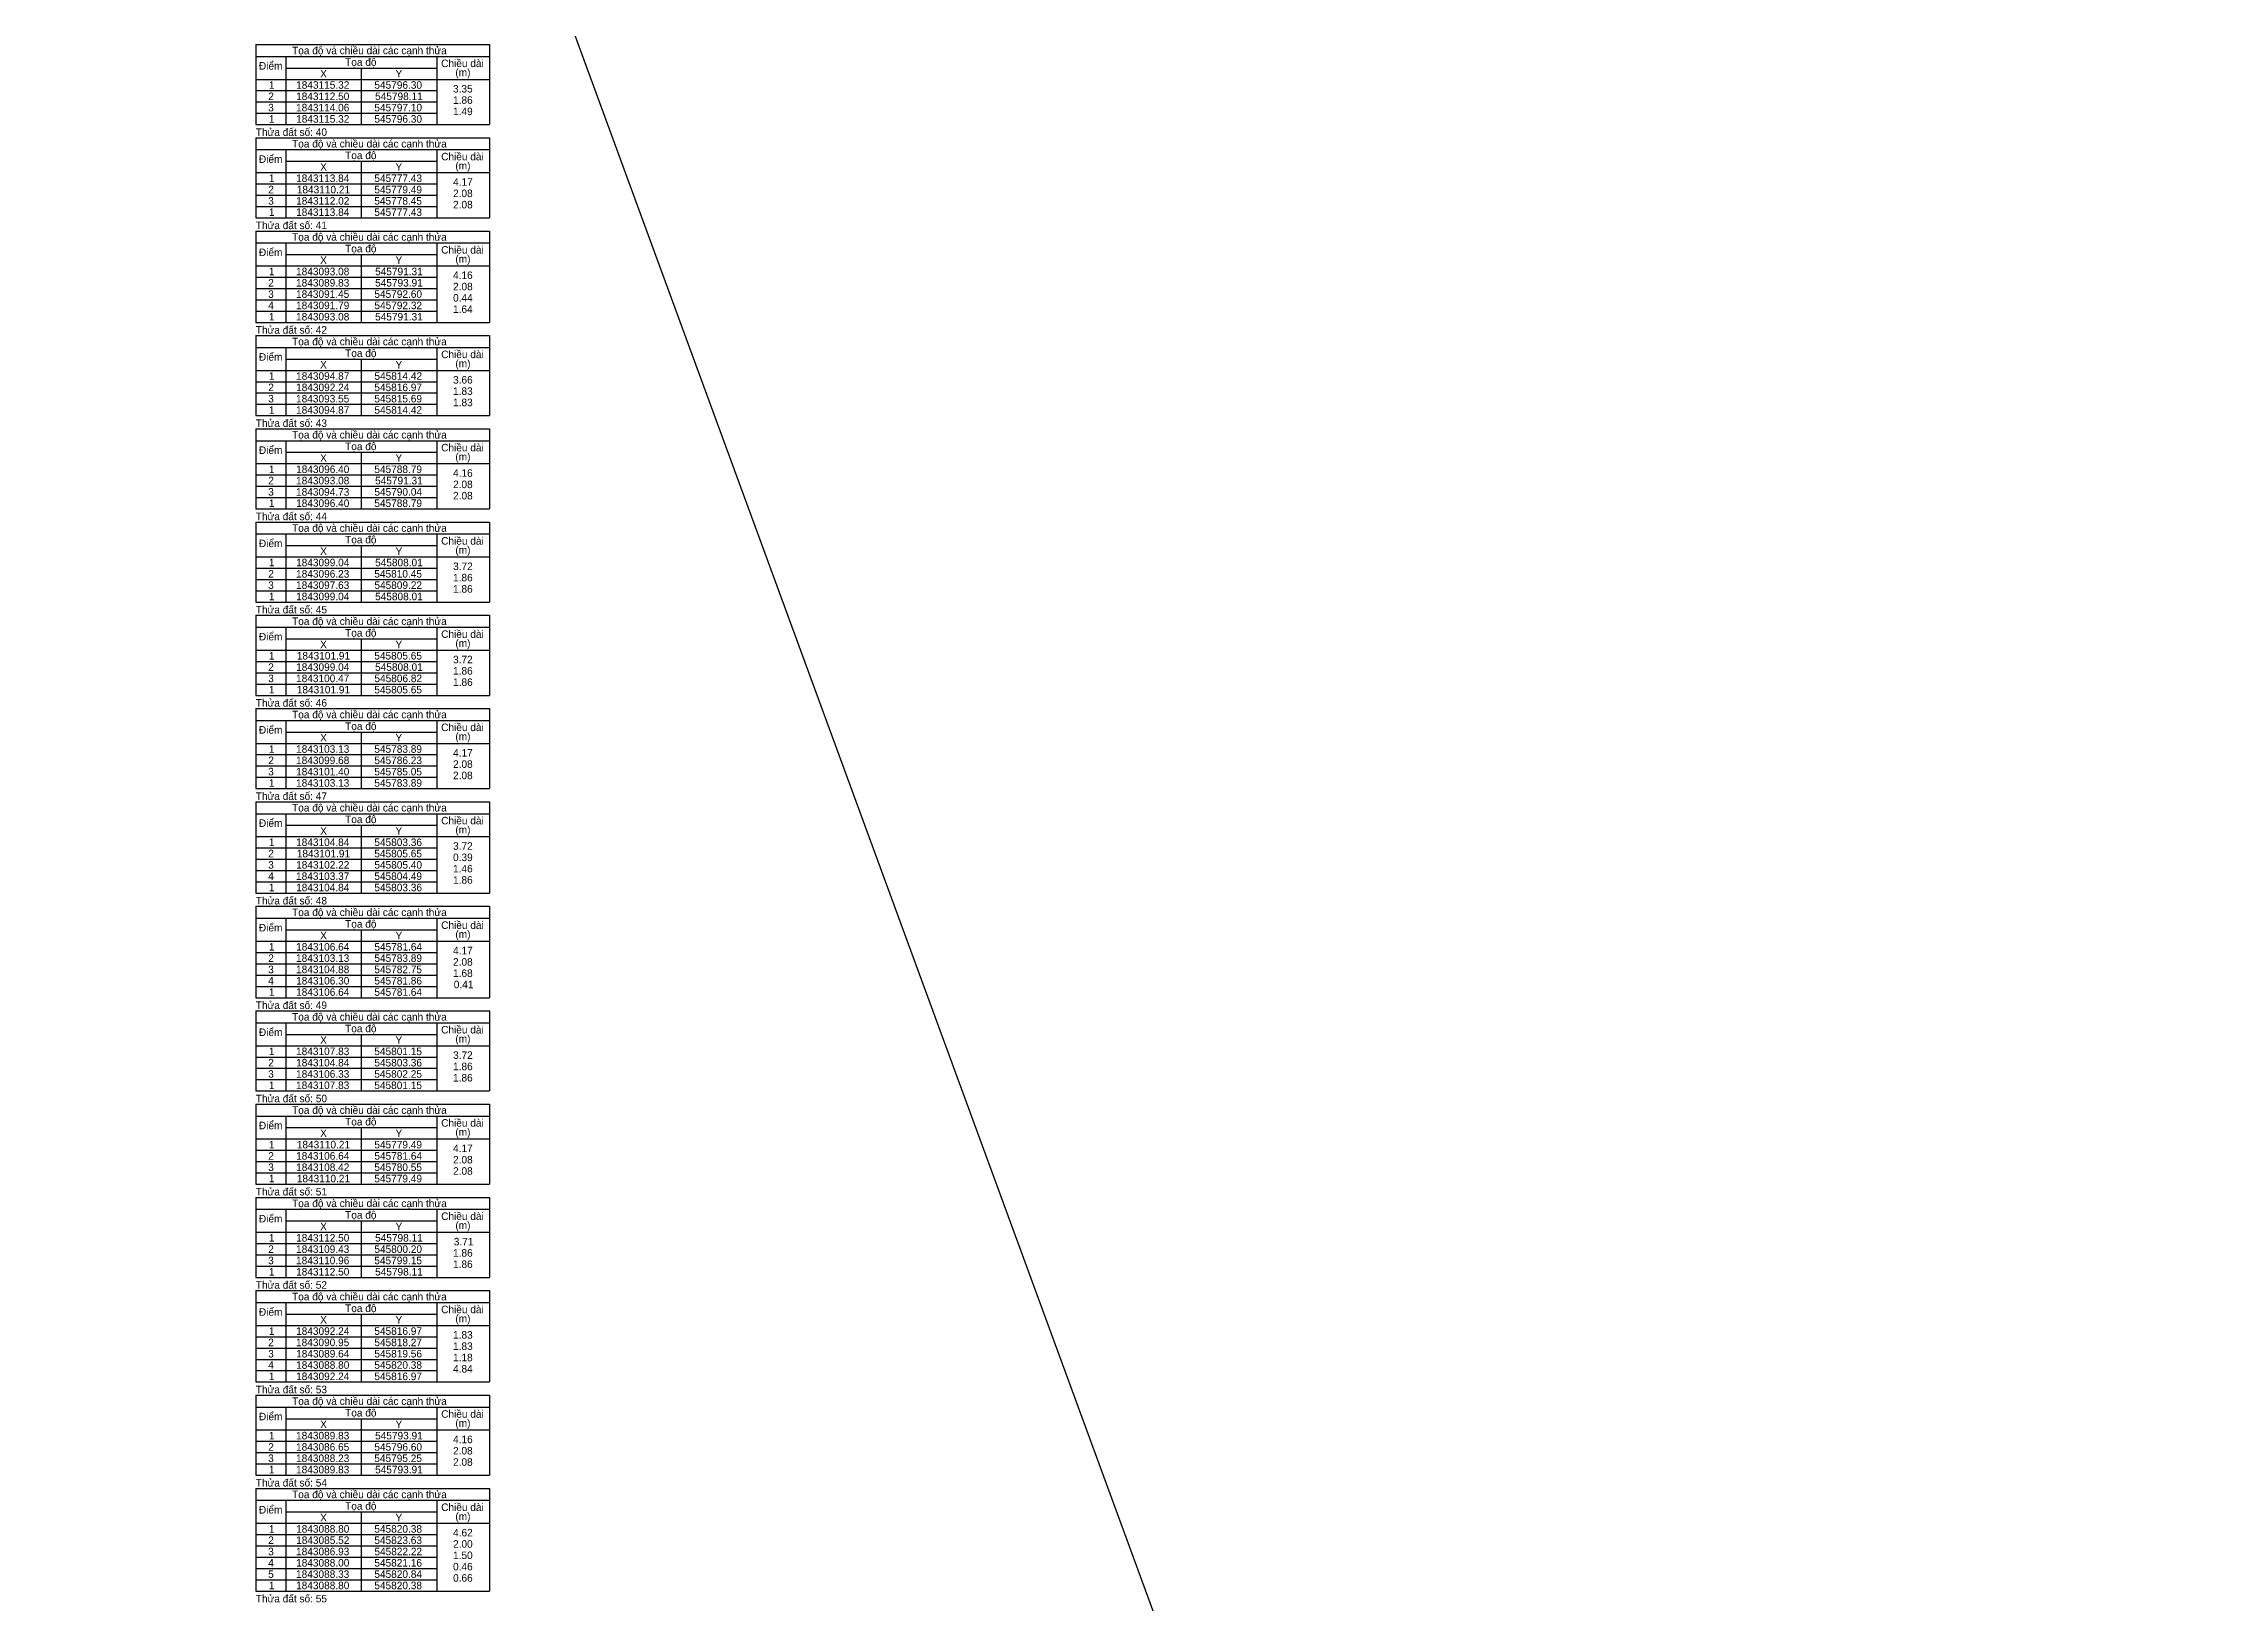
# Model space of a CAD drawing. Extents: x 542592 to 548585, y 1840713 to 1846308.
# Drawn here: x 547138 to 547862, y 1841241 to 1841758 of the extents above; entities that cross this region are included whole.
import ezdxf

# ---------------------------------------------------------------- set-up
doc = ezdxf.new("R2010")
doc.units = 0
doc.layers.add('CONGTRINH', color=7, linetype='Continuous')
doc.layers.add('giai đoạn này', color=7, linetype='Continuous')

msp = doc.modelspace()

# ---------------------------------------------------------------- linework, layer by layer
at = {"layer": 'CONGTRINH'}
msp.add_lwpolyline([(544568.33, 1844020.54), (544710.14, 1843401.59), (545260.59, 1843158.05), (545600.79, 1843192.75), (546890.09, 1842359.15), (547251.35, 1841933.19), (547608.78, 1840958.87), (548101.41, 1840712.9), (548541.09, 1841050.35), (548381.71, 1841468.52), (548585.08, 1841934.37), (548193.08, 1842207.31), (547778.81, 1842689.01), (546108.29, 1843335.55), (545656.49, 1843320.55), (545709.49, 1843646.55), (545306.49, 1843960.65), (545296.09, 1843665.35), (545124.09, 1843654.25), (545039.79, 1844094.35)], close=True, dxfattribs=at)
msp.add_lwpolyline([(544568.33, 1844020.54), (544710.14, 1843401.59), (545260.59, 1843158.05), (545600.79, 1843192.75), (546890.09, 1842359.15), (547251.35, 1841933.19), (547608.78, 1840958.87), (548101.41, 1840712.9), (548541.09, 1841050.35), (548381.71, 1841468.52), (548585.08, 1841934.37), (548193.08, 1842207.31), (547778.81, 1842689.01), (546108.29, 1843335.55), (545656.49, 1843320.55), (545709.49, 1843646.55), (545306.49, 1843960.65), (545296.09, 1843665.35), (545124.09, 1843654.25), (545039.79, 1844094.35)], close=True, dxfattribs=at)
at = {"layer": 'giai đoạn này'}
for p, q in [((547208.65, 1841757.91), (547286.15, 1841757.91)), ((547208.65, 1841757.91), (547208.65, 1841731.36)), ((547208.65, 1841753.96), (547286.15, 1841753.96)), ((547218.65, 1841753.96), (547218.65, 1841731.36)), ((547268.65, 1841753.96), (547268.65, 1841731.36)), ((547286.15, 1841757.91), (547286.15, 1841731.36)), ((547208.65, 1841746.36), (547286.15, 1841746.36)), ((547218.65, 1841750.11), (547268.65, 1841750.11)), ((547243.65, 1841750.11), (547243.65, 1841731.36)), ((547208.65, 1841742.61), (547268.65, 1841742.61)), ((547208.65, 1841738.86), (547268.65, 1841738.86)), ((547208.65, 1841735.11), (547268.65, 1841735.11)), ((547208.65, 1841731.36), (547286.15, 1841731.36)), ((547208.65, 1841726.99), (547286.15, 1841726.99)), ((547208.65, 1841726.99), (547208.65, 1841700.44)), ((547286.15, 1841726.99), (547286.15, 1841700.44)), ((547208.65, 1841723.04), (547286.15, 1841723.04)), ((547218.65, 1841723.04), (547218.65, 1841700.44)), ((547218.65, 1841719.19), (547268.65, 1841719.19)), ((547243.65, 1841719.19), (547243.65, 1841700.44)), ((547268.65, 1841723.04), (547268.65, 1841700.44)), ((547208.65, 1841715.44), (547286.15, 1841715.44)), ((547208.65, 1841711.69), (547268.65, 1841711.69)), ((547208.65, 1841707.94), (547268.65, 1841707.94)), ((547208.65, 1841704.19), (547268.65, 1841704.19)), ((547208.65, 1841700.44), (547286.15, 1841700.44)), ((547208.65, 1841696.06), (547286.15, 1841696.06)), ((547208.65, 1841696.06), (547208.65, 1841665.76)), ((547286.15, 1841696.06), (547286.15, 1841665.76)), ((547208.65, 1841692.11), (547286.15, 1841692.11)), ((547218.65, 1841692.11), (547218.65, 1841665.76)), ((547218.65, 1841688.26), (547268.65, 1841688.26)), ((547243.65, 1841688.26), (547243.65, 1841665.76)), ((547268.65, 1841692.11), (547268.65, 1841665.76)), ((547208.65, 1841684.51), (547286.15, 1841684.51)), ((547208.65, 1841680.76), (547268.65, 1841680.76)), ((547208.65, 1841677.01), (547268.65, 1841677.01)), ((547208.65, 1841673.26), (547268.65, 1841673.26)), ((547208.65, 1841669.51), (547268.65, 1841669.51)), ((547208.65, 1841665.76), (547286.15, 1841665.76)), ((547208.65, 1841661.39), (547286.15, 1841661.39)), ((547208.65, 1841661.39), (547208.65, 1841634.84)), ((547286.15, 1841661.39), (547286.15, 1841634.84)), ((547208.65, 1841657.44), (547286.15, 1841657.44)), ((547218.65, 1841657.44), (547218.65, 1841634.84)), ((547218.65, 1841653.59), (547268.65, 1841653.59)), ((547243.65, 1841653.59), (547243.65, 1841634.84)), ((547268.65, 1841657.44), (547268.65, 1841634.84)), ((547208.65, 1841649.84), (547286.15, 1841649.84)), ((547208.65, 1841646.09), (547268.65, 1841646.09)), ((547208.65, 1841642.34), (547268.65, 1841642.34)), ((547208.65, 1841638.59), (547268.65, 1841638.59)), ((547208.65, 1841634.84), (547286.15, 1841634.84)), ((547208.65, 1841630.46), (547286.15, 1841630.46)), ((547208.65, 1841630.46), (547208.65, 1841603.91)), ((547286.15, 1841630.46), (547286.15, 1841603.91)), ((547208.65, 1841626.51), (547286.15, 1841626.51)), ((547218.65, 1841626.51), (547218.65, 1841603.91)), ((547218.65, 1841622.66), (547268.65, 1841622.66)), ((547243.65, 1841622.66), (547243.65, 1841603.91)), ((547268.65, 1841626.51), (547268.65, 1841603.91)), ((547208.65, 1841618.91), (547286.15, 1841618.91)), ((547208.65, 1841615.16), (547268.65, 1841615.16)), ((547208.65, 1841611.41), (547268.65, 1841611.41)), ((547208.65, 1841607.66), (547268.65, 1841607.66)), ((547208.65, 1841603.91), (547286.15, 1841603.91)), ((547208.65, 1841599.54), (547286.15, 1841599.54)), ((547208.65, 1841599.54), (547208.65, 1841572.99)), ((547208.65, 1841595.59), (547286.15, 1841595.59)), ((547218.65, 1841595.59), (547218.65, 1841572.99)), ((547268.65, 1841595.59), (547268.65, 1841572.99)), ((547286.15, 1841599.54), (547286.15, 1841572.99)), ((547208.65, 1841587.99), (547286.15, 1841587.99)), ((547218.65, 1841591.74), (547268.65, 1841591.74)), ((547243.65, 1841591.74), (547243.65, 1841572.99)), ((547208.65, 1841584.24), (547268.65, 1841584.24)), ((547208.65, 1841580.49), (547268.65, 1841580.49)), ((547208.65, 1841576.74), (547268.65, 1841576.74)), ((547208.65, 1841572.99), (547286.15, 1841572.99)), ((547208.65, 1841568.61), (547286.15, 1841568.61)), ((547208.65, 1841568.61), (547208.65, 1841542.06)), ((547208.65, 1841564.66), (547286.15, 1841564.66)), ((547218.65, 1841564.66), (547218.65, 1841542.06)), ((547268.65, 1841564.66), (547268.65, 1841542.06)), ((547286.15, 1841568.61), (547286.15, 1841542.06)), ((547218.65, 1841560.81), (547268.65, 1841560.81)), ((547243.65, 1841560.81), (547243.65, 1841542.06)), ((547208.65, 1841557.06), (547286.15, 1841557.06)), ((547208.65, 1841553.31), (547268.65, 1841553.31)), ((547208.65, 1841549.56), (547268.65, 1841549.56)), ((547208.65, 1841545.81), (547268.65, 1841545.81)), ((547208.65, 1841542.06), (547286.15, 1841542.06)), ((547208.65, 1841537.69), (547286.15, 1841537.69)), ((547208.65, 1841537.69), (547208.65, 1841511.14)), ((547286.15, 1841537.69), (547286.15, 1841511.14)), ((547208.65, 1841533.74), (547286.15, 1841533.74)), ((547218.65, 1841533.74), (547218.65, 1841511.14)), ((547218.65, 1841529.89), (547268.65, 1841529.89)), ((547243.65, 1841529.89), (547243.65, 1841511.14)), ((547268.65, 1841533.74), (547268.65, 1841511.14)), ((547208.65, 1841526.14), (547286.15, 1841526.14)), ((547208.65, 1841522.39), (547268.65, 1841522.39)), ((547208.65, 1841518.64), (547268.65, 1841518.64)), ((547208.65, 1841514.89), (547268.65, 1841514.89)), ((547208.65, 1841511.14), (547286.15, 1841511.14)), ((547208.65, 1841506.76), (547286.15, 1841506.76)), ((547208.65, 1841506.76), (547208.65, 1841476.46)), ((547286.15, 1841506.76), (547286.15, 1841476.46)), ((547208.65, 1841502.81), (547286.15, 1841502.81)), ((547218.65, 1841502.81), (547218.65, 1841476.46)), ((547268.65, 1841502.81), (547268.65, 1841476.46)), ((547208.65, 1841495.21), (547286.15, 1841495.21)), ((547218.65, 1841498.96), (547268.65, 1841498.96)), ((547243.65, 1841498.96), (547243.65, 1841476.46)), ((547208.65, 1841491.46), (547268.65, 1841491.46)), ((547208.65, 1841487.71), (547268.65, 1841487.71)), ((547208.65, 1841483.96), (547268.65, 1841483.96)), ((547208.65, 1841480.21), (547268.65, 1841480.21)), ((547208.65, 1841476.46), (547286.15, 1841476.46)), ((547208.65, 1841472.09), (547286.15, 1841472.09)), ((547208.65, 1841472.09), (547208.65, 1841441.79)), ((547286.15, 1841472.09), (547286.15, 1841441.79)), ((547208.65, 1841468.14), (547286.15, 1841468.14)), ((547218.65, 1841468.14), (547218.65, 1841441.79)), ((547218.65, 1841464.29), (547268.65, 1841464.29)), ((547243.65, 1841464.29), (547243.65, 1841441.79)), ((547268.65, 1841468.14), (547268.65, 1841441.79)), ((547208.65, 1841460.54), (547286.15, 1841460.54)), ((547208.65, 1841456.79), (547268.65, 1841456.79)), ((547208.65, 1841453.04), (547268.65, 1841453.04)), ((547208.65, 1841449.29), (547268.65, 1841449.29)), ((547208.65, 1841445.54), (547268.65, 1841445.54)), ((547208.65, 1841441.79), (547286.15, 1841441.79)), ((547208.65, 1841437.41), (547286.15, 1841437.41)), ((547208.65, 1841437.41), (547208.65, 1841410.86)), ((547286.15, 1841437.41), (547286.15, 1841410.86)), ((547208.65, 1841433.46), (547286.15, 1841433.46)), ((547218.65, 1841433.46), (547218.65, 1841410.86)), ((547218.65, 1841429.61), (547268.65, 1841429.61)), ((547243.65, 1841429.61), (547243.65, 1841410.86)), ((547268.65, 1841433.46), (547268.65, 1841410.86)), ((547208.65, 1841425.86), (547286.15, 1841425.86)), ((547208.65, 1841422.11), (547268.65, 1841422.11)), ((547208.65, 1841418.36), (547268.65, 1841418.36)), ((547208.65, 1841414.61), (547268.65, 1841414.61)), ((547208.65, 1841410.86), (547286.15, 1841410.86)), ((547208.65, 1841406.49), (547286.15, 1841406.49)), ((547208.65, 1841406.49), (547208.65, 1841379.94)), ((547286.15, 1841406.49), (547286.15, 1841379.94)), ((547208.65, 1841402.54), (547286.15, 1841402.54)), ((547218.65, 1841402.54), (547218.65, 1841379.94)), ((547218.65, 1841398.69), (547268.65, 1841398.69)), ((547243.65, 1841398.69), (547243.65, 1841379.94)), ((547268.65, 1841402.54), (547268.65, 1841379.94)), ((547208.65, 1841394.94), (547286.15, 1841394.94)), ((547208.65, 1841391.19), (547268.65, 1841391.19)), ((547208.65, 1841387.44), (547268.65, 1841387.44)), ((547208.65, 1841383.69), (547268.65, 1841383.69)), ((547208.65, 1841379.94), (547286.15, 1841379.94)), ((547208.65, 1841375.56), (547286.15, 1841375.56)), ((547208.65, 1841375.56), (547208.65, 1841349.01)), ((547208.65, 1841371.61), (547286.15, 1841371.61)), ((547218.65, 1841371.61), (547218.65, 1841349.01)), ((547268.65, 1841371.61), (547268.65, 1841349.01)), ((547286.15, 1841375.56), (547286.15, 1841349.01)), ((547208.65, 1841364.01), (547286.15, 1841364.01)), ((547218.65, 1841367.76), (547268.65, 1841367.76)), ((547243.65, 1841367.76), (547243.65, 1841349.01)), ((547208.65, 1841360.26), (547268.65, 1841360.26)), ((547208.65, 1841356.51), (547268.65, 1841356.51)), ((547208.65, 1841352.76), (547268.65, 1841352.76)), ((547208.65, 1841349.01), (547286.15, 1841349.01)), ((547208.65, 1841344.64), (547286.15, 1841344.64)), ((547208.65, 1841344.64), (547208.65, 1841314.34)), ((547208.65, 1841340.69), (547286.15, 1841340.69)), ((547218.65, 1841340.69), (547218.65, 1841314.34)), ((547268.65, 1841340.69), (547268.65, 1841314.34)), ((547286.15, 1841344.64), (547286.15, 1841314.34)), ((547208.65, 1841333.09), (547286.15, 1841333.09)), ((547218.65, 1841336.84), (547268.65, 1841336.84)), ((547243.65, 1841336.84), (547243.65, 1841314.34)), ((547208.65, 1841329.34), (547268.65, 1841329.34)), ((547208.65, 1841325.59), (547268.65, 1841325.59)), ((547208.65, 1841321.84), (547268.65, 1841321.84)), ((547208.65, 1841318.09), (547268.65, 1841318.09)), ((547208.65, 1841314.34), (547286.15, 1841314.34)), ((547208.65, 1841309.96), (547286.15, 1841309.96)), ((547208.65, 1841309.96), (547208.65, 1841283.41)), ((547208.65, 1841306.01), (547286.15, 1841306.01)), ((547218.65, 1841306.01), (547218.65, 1841283.41)), ((547268.65, 1841306.01), (547268.65, 1841283.41)), ((547286.15, 1841309.96), (547286.15, 1841283.41)), ((547208.65, 1841298.41), (547286.15, 1841298.41)), ((547218.65, 1841302.16), (547268.65, 1841302.16)), ((547243.65, 1841302.16), (547243.65, 1841283.41)), ((547208.65, 1841294.66), (547268.65, 1841294.66)), ((547208.65, 1841290.91), (547268.65, 1841290.91)), ((547208.65, 1841287.16), (547268.65, 1841287.16)), ((547208.65, 1841283.41), (547286.15, 1841283.41)), ((547208.65, 1841279.04), (547286.15, 1841279.04)), ((547208.65, 1841279.04), (547208.65, 1841244.99)), ((547208.65, 1841275.09), (547286.15, 1841275.09)), ((547218.65, 1841275.09), (547218.65, 1841244.99)), ((547268.65, 1841275.09), (547268.65, 1841244.99)), ((547286.15, 1841279.04), (547286.15, 1841244.99)), ((547218.65, 1841271.24), (547268.65, 1841271.24)), ((547243.65, 1841271.24), (547243.65, 1841244.99)), ((547208.65, 1841267.49), (547286.15, 1841267.49)), ((547208.65, 1841263.74), (547268.65, 1841263.74)), ((547208.65, 1841259.99), (547268.65, 1841259.99)), ((547208.65, 1841256.24), (547268.65, 1841256.24)), ((547208.65, 1841252.49), (547268.65, 1841252.49)), ((547208.65, 1841248.74), (547268.65, 1841248.74)), ((547208.65, 1841244.99), (547286.15, 1841244.99))]:
    msp.add_line(p, q, dxfattribs=at)

# ---------------------------------------------------------------- texts
for s, p in [('Điểm', (547209.68, 1841749.59)), ('Tọa độ và chiều dài các cạnh thửa', (547220.68, 1841754.69)), ('Tọa độ', (547238.28, 1841750.84)), ('Chiều dài', (547270.14, 1841750.42)), ('1', (547213, 1841743.24)), ('1843115.32', (547222.02, 1841743.24)), ('X', (547229.99, 1841746.99)), ('545796.30', (547247.98, 1841743.24)), ('Y', (547254.99, 1841746.99)), ('(m)', (547274.84, 1841747.41)), ('3', (547212.75, 1841735.74)), ('2', (547212.77, 1841739.49)), ('1843112.50', (547222.01, 1841739.49)), ('1843114.06', (547222, 1841735.74)), ('545797.10', (547247.98, 1841735.74)), ('545798.11', (547248.22, 1841739.49)), ('3.35', (547274.07, 1841741.99)), ('1.86', (547274.08, 1841738.24)), ('1', (547213, 1841731.99)), ('1843115.32', (547222.02, 1841731.99)), ('545796.30', (547247.98, 1841731.99)), ('1.49', (547274.08, 1841734.49)), ('Thửa đất số: 40', (547208.65, 1841727.61)), ('Tọa độ và chiều dài các cạnh thửa', (547220.68, 1841723.76)), ('Điểm', (547209.68, 1841718.66)), ('X', (547229.99, 1841716.06)), ('Tọa độ', (547238.28, 1841719.91)), ('Y', (547254.99, 1841716.06)), ('Chiều dài', (547270.14, 1841719.5)), ('(m)', (547274.84, 1841716.48)), ('2', (547212.77, 1841708.56)), ('1', (547213, 1841712.31)), ('1843113.84', (547222.01, 1841712.31)), ('1843110.21', (547222.24, 1841708.56)), ('545777.43', (547247.97, 1841712.31)), ('545779.49', (547247.97, 1841708.56)), ('4.17', (547274.08, 1841711.06)), ('2.08', (547274.08, 1841707.31)), ('3', (547212.75, 1841704.81)), ('1', (547213, 1841701.06)), ('1843113.84', (547222.01, 1841701.06)), ('1843112.02', (547222.02, 1841704.81)), ('545778.45', (547247.96, 1841704.81)), ('545777.43', (547247.97, 1841701.06)), ('2.08', (547274.08, 1841703.56)), ('Thửa đất số: 41', (547208.65, 1841696.69)), ('Tọa độ và chiều dài các cạnh thửa', (547220.68, 1841692.84)), ('Điểm', (547209.68, 1841687.74)), ('X', (547229.99, 1841685.14)), ('Tọa độ', (547238.28, 1841688.99)), ('Y', (547254.99, 1841685.14)), ('Chiều dài', (547270.14, 1841688.57)), ('(m)', (547274.84, 1841685.56)), ('2', (547212.77, 1841677.64)), ('1', (547213, 1841681.39)), ('1843093.08', (547222, 1841681.39)), ('1843089.83', (547222, 1841677.64)), ('545791.31', (547248.22, 1841681.39)), ('545793.91', (547248.22, 1841677.64)), ('4.16', (547274.08, 1841680.14)), ('3', (547212.75, 1841673.89)), ('1843091.45', (547221.99, 1841673.89)), ('545792.60', (547247.98, 1841673.89)), ('0.44', (547274.08, 1841672.64)), ('2.08', (547274.08, 1841676.39)), ('4', (547212.76, 1841670.14)), ('1', (547213, 1841666.39)), ('1843091.79', (547222, 1841670.14)), ('1843093.08', (547222, 1841666.39)), ('545792.32', (547247.99, 1841670.14)), ('545791.31', (547248.22, 1841666.39)), ('1.64', (547274.08, 1841668.89)), ('Thửa đất số: 42', (547208.65, 1841662.01)), ('Tọa độ và chiều dài các cạnh thửa', (547220.68, 1841658.16)), ('Điểm', (547209.68, 1841653.06)), ('X', (547229.99, 1841650.46)), ('Tọa độ', (547238.28, 1841654.31)), ('Y', (547254.99, 1841650.46)), ('Chiều dài', (547270.14, 1841653.9)), ('(m)', (547274.84, 1841650.88)), ('2', (547212.77, 1841642.96)), ('1', (547213, 1841646.71)), ('1843094.87', (547222, 1841646.71)), ('1843092.24', (547222.01, 1841642.96)), ('545816.97', (547247.97, 1841642.96)), ('545814.42', (547247.99, 1841646.71)), ('3.66', (547274.08, 1841645.46)), ('1.83', (547274.08, 1841641.71)), ('3', (547212.75, 1841639.21)), ('1', (547213, 1841635.46)), ('1843093.55', (547221.99, 1841639.21)), ('1843094.87', (547222, 1841635.46)), ('545815.69', (547247.97, 1841639.21)), ('545814.42', (547247.99, 1841635.46)), ('1.83', (547274.08, 1841637.96)), ('Thửa đất số: 43', (547208.65, 1841631.09)), ('Tọa độ và chiều dài các cạnh thửa', (547220.68, 1841627.24)), ('Điểm', (547209.68, 1841622.14)), ('Tọa độ', (547238.28, 1841623.39)), ('Chiều dài', (547270.14, 1841622.97)), ('(m)', (547274.84, 1841619.96)), ('1', (547213, 1841615.79)), ('1843096.40', (547222.01, 1841615.79)), ('X', (547229.99, 1841619.54)), ('545788.79', (547247.97, 1841615.79)), ('Y', (547254.99, 1841619.54)), ('4.16', (547274.08, 1841614.54)), ('3', (547212.75, 1841608.29)), ('2', (547212.77, 1841612.04)), ('1843093.08', (547222, 1841612.04)), ('1843094.73', (547222, 1841608.29)), ('545790.04', (547247.98, 1841608.29)), ('545791.31', (547248.22, 1841612.04)), ('2.08', (547274.08, 1841610.79)), ('2.08', (547274.08, 1841607.04)), ('Thửa đất số: 44', (547208.65, 1841600.16)), ('1', (547213, 1841604.54)), ('1843096.40', (547222.01, 1841604.54)), ('545788.79', (547247.97, 1841604.54)), ('Điểm', (547209.68, 1841591.21)), ('Tọa độ và chiều dài các cạnh thửa', (547220.68, 1841596.31)), ('Tọa độ', (547238.28, 1841592.46)), ('Chiều dài', (547270.14, 1841592.05)), ('1', (547213, 1841584.86)), ('1843099.04', (547222.01, 1841584.86)), ('X', (547229.99, 1841588.61)), ('545808.01', (547248.22, 1841584.86)), ('Y', (547254.99, 1841588.61)), ('3.72', (547274.09, 1841583.61)), ('(m)', (547274.84, 1841589.03)), ('3', (547212.75, 1841577.36)), ('2', (547212.77, 1841581.11)), ('1843096.23', (547222, 1841581.11)), ('1843097.63', (547222, 1841577.36)), ('545810.45', (547247.96, 1841581.11)), ('545809.22', (547247.99, 1841577.36)), ('1.86', (547274.08, 1841579.86)), ('Thửa đất số: 45', (547208.65, 1841569.24)), ('1', (547213, 1841573.61)), ('1843099.04', (547222.01, 1841573.61)), ('545808.01', (547248.22, 1841573.61)), ('1.86', (547274.08, 1841576.11)), ('Tọa độ và chiều dài các cạnh thửa', (547220.68, 1841565.39)), ('Điểm', (547209.68, 1841560.29)), ('X', (547229.99, 1841557.69)), ('Tọa độ', (547238.28, 1841561.54)), ('Y', (547254.99, 1841557.69)), ('Chiều dài', (547270.14, 1841561.12)), ('(m)', (547274.84, 1841558.11)), ('2', (547212.77, 1841550.19)), ('1', (547213, 1841553.94)), ('1843099.04', (547222.01, 1841550.19)), ('1843101.91', (547222.24, 1841553.94)), ('545805.65', (547247.96, 1841553.94)), ('545808.01', (547248.22, 1841550.19)), ('3.72', (547274.09, 1841552.69)), ('1.86', (547274.08, 1841548.94)), ('3', (547212.75, 1841546.44)), ('1', (547213, 1841542.69)), ('1843100.47', (547222, 1841546.44)), ('1843101.91', (547222.24, 1841542.69)), ('545805.65', (547247.96, 1841542.69)), ('545806.82', (547247.99, 1841546.44)), ('1.86', (547274.08, 1841545.19)), ('Thửa đất số: 46', (547208.65, 1841538.31)), ('Tọa độ và chiều dài các cạnh thửa', (547220.68, 1841534.46)), ('Điểm', (547209.68, 1841529.36)), ('X', (547229.99, 1841526.76)), ('Tọa độ', (547238.28, 1841530.61)), ('Y', (547254.99, 1841526.76)), ('Chiều dài', (547270.14, 1841530.2)), ('(m)', (547274.84, 1841527.18)), ('2', (547212.77, 1841519.26)), ('1', (547213, 1841523.01)), ('1843103.13', (547222, 1841523.01)), ('1843099.68', (547222, 1841519.26)), ('545783.89', (547247.97, 1841523.01)), ('545786.23', (547247.97, 1841519.26)), ('4.17', (547274.08, 1841521.76)), ('3', (547212.75, 1841515.51)), ('1', (547213, 1841511.76)), ('1843101.40', (547222.01, 1841515.51)), ('1843103.13', (547222, 1841511.76)), ('545785.05', (547247.96, 1841515.51)), ('545783.89', (547247.97, 1841511.76)), ('2.08', (547274.08, 1841518.01)), ('2.08', (547274.08, 1841514.26)), ('Thửa đất số: 47', (547208.65, 1841507.39)), ('Điểm', (547209.68, 1841498.44)), ('Tọa độ và chiều dài các cạnh thửa', (547220.68, 1841503.54)), ('Tọa độ', (547238.28, 1841499.69)), ('Chiều dài', (547270.14, 1841499.27)), ('1', (547213, 1841492.09)), ('1843104.84', (547222.01, 1841492.09)), ('X', (547229.99, 1841495.84)), ('545803.36', (547247.97, 1841492.09)), ('Y', (547254.99, 1841495.84)), ('3.72', (547274.09, 1841490.84)), ('(m)', (547274.84, 1841496.26)), ('3', (547212.75, 1841484.59)), ('2', (547212.77, 1841488.34)), ('1843102.22', (547222.02, 1841484.59)), ('1843101.91', (547222.24, 1841488.34)), ('545805.65', (547247.96, 1841488.34)), ('545805.40', (547247.98, 1841484.59)), ('0.39', (547274.08, 1841487.09)), ('1.46', (547274.08, 1841483.34)), ('4', (547212.76, 1841480.84)), ('1', (547213, 1841477.09)), ('1843103.37', (547222, 1841480.84)), ('1843104.84', (547222.01, 1841477.09)), ('545804.49', (547247.97, 1841480.84)), ('545803.36', (547247.97, 1841477.09)), ('1.86', (547274.08, 1841479.59)), ('Thửa đất số: 48', (547208.65, 1841472.71)), ('Tọa độ và chiều dài các cạnh thửa', (547220.68, 1841468.86)), ('Điểm', (547209.68, 1841463.76)), ('X', (547229.99, 1841461.16)), ('Tọa độ', (547238.28, 1841465.01)), ('Y', (547254.99, 1841461.16)), ('Chiều dài', (547270.14, 1841464.6)), ('(m)', (547274.84, 1841461.58)), ('2', (547212.77, 1841453.66)), ('1', (547213, 1841457.41)), ('1843106.64', (547222.01, 1841457.41)), ('1843103.13', (547222, 1841453.66)), ('545781.64', (547247.98, 1841457.41)), ('545783.89', (547247.97, 1841453.66)), ('4.17', (547274.08, 1841456.16)), ('4', (547212.76, 1841446.16)), ('3', (547212.75, 1841449.91)), ('1843104.88', (547222, 1841449.91)), ('1843106.30', (547222.01, 1841446.16)), ('545782.75', (547247.96, 1841449.91)), ('545781.86', (547247.97, 1841446.16)), ('2.08', (547274.08, 1841452.41)), ('1.68', (547274.08, 1841448.66)), ('1', (547213, 1841442.41)), ('1843106.64', (547222.01, 1841442.41)), ('545781.64', (547247.98, 1841442.41)), ('0.41', (547274.32, 1841444.91)), ('Thửa đất số: 49', (547208.65, 1841438.04)), ('Tọa độ và chiều dài các cạnh thửa', (547220.68, 1841434.19)), ('Điểm', (547209.68, 1841429.09)), ('X', (547229.99, 1841426.49)), ('Tọa độ', (547238.28, 1841430.34)), ('Y', (547254.99, 1841426.49)), ('Chiều dài', (547270.14, 1841429.92)), ('(m)', (547274.84, 1841426.91)), ('2', (547212.77, 1841418.99)), ('1', (547213, 1841422.74)), ('1843107.83', (547222, 1841422.74)), ('1843104.84', (547222.01, 1841418.99)), ('545801.15', (547247.96, 1841422.74)), ('545803.36', (547247.97, 1841418.99)), ('3.72', (547274.09, 1841421.49)), ('1.86', (547274.08, 1841417.74)), ('3', (547212.75, 1841415.24)), ('1', (547213, 1841411.49)), ('1843106.33', (547222, 1841415.24)), ('1843107.83', (547222, 1841411.49)), ('545802.25', (547247.96, 1841415.24)), ('545801.15', (547247.96, 1841411.49)), ('1.86', (547274.08, 1841413.99)), ('Thửa đất số: 50', (547208.65, 1841407.11)), ('Tọa độ và chiều dài các cạnh thửa', (547220.68, 1841403.26)), ('Điểm', (547209.68, 1841398.16)), ('X', (547229.99, 1841395.56)), ('Tọa độ', (547238.28, 1841399.41)), ('Y', (547254.99, 1841395.56)), ('Chiều dài', (547270.14, 1841399)), ('(m)', (547274.84, 1841395.98)), ('1', (547213, 1841391.81)), ('1843110.21', (547222.24, 1841391.81)), ('545779.49', (547247.97, 1841391.81)), ('4.17', (547274.08, 1841390.56)), ('3', (547212.75, 1841384.31)), ('2', (547212.77, 1841388.06)), ('1843106.64', (547222.01, 1841388.06)), ('1843108.42', (547222.02, 1841384.31)), ('545780.55', (547247.96, 1841384.31)), ('545781.64', (547247.98, 1841388.06)), ('2.08', (547274.08, 1841386.81)), ('2.08', (547274.08, 1841383.06)), ('Thửa đất số: 51', (547208.65, 1841376.19)), ('1', (547213, 1841380.56)), ('1843110.21', (547222.24, 1841380.56)), ('545779.49', (547247.97, 1841380.56)), ('Điểm', (547209.68, 1841367.24)), ('Tọa độ và chiều dài các cạnh thửa', (547220.68, 1841372.34)), ('Tọa độ', (547238.28, 1841368.49)), ('Chiều dài', (547270.14, 1841368.07)), ('1', (547213, 1841360.89)), ('1843112.50', (547222.01, 1841360.89)), ('X', (547229.99, 1841364.64)), ('545798.11', (547248.22, 1841360.89)), ('Y', (547254.99, 1841364.64)), ('3.71', (547274.32, 1841359.64)), ('(m)', (547274.84, 1841365.06)), ('3', (547212.75, 1841353.39)), ('2', (547212.77, 1841357.14)), ('1843109.43', (547222, 1841357.14)), ('1843110.96', (547222, 1841353.39)), ('545799.15', (547247.96, 1841353.39)), ('545800.20', (547247.98, 1841357.14)), ('1.86', (547274.08, 1841355.89)), ('1.86', (547274.08, 1841352.14)), ('Thửa đất số: 52', (547208.65, 1841345.26)), ('1', (547213, 1841349.64)), ('1843112.50', (547222.01, 1841349.64)), ('545798.11', (547248.22, 1841349.64)), ('Tọa độ và chiều dài các cạnh thửa', (547220.68, 1841341.41)), ('Tọa độ', (547238.28, 1841337.56)), ('Điểm', (547209.68, 1841336.31)), ('X', (547229.99, 1841333.71)), ('Y', (547254.99, 1841333.71)), ('Chiều dài', (547270.14, 1841337.15)), ('(m)', (547274.84, 1841334.13)), ('2', (547212.77, 1841326.21)), ('1', (547213, 1841329.96)), ('1843090.95', (547221.99, 1841326.21)), ('1843092.24', (547222.01, 1841329.96)), ('545816.97', (547247.97, 1841329.96)), ('545818.27', (547247.97, 1841326.21)), ('1.83', (547274.08, 1841328.71)), ('1.83', (547274.08, 1841324.96)), ('4', (547212.76, 1841318.71)), ('3', (547212.75, 1841322.46)), ('1843089.64', (547222.01, 1841322.46)), ('1843088.80', (547222.01, 1841318.71)), ('545819.56', (547247.97, 1841322.46)), ('545820.38', (547247.97, 1841318.71)), ('4.84', (547274.08, 1841317.46)), ('1.18', (547274.08, 1841321.21)), ('Thửa đất số: 53', (547208.65, 1841310.59)), ('1', (547213, 1841314.96)), ('1843092.24', (547222.01, 1841314.96)), ('545816.97', (547247.97, 1841314.96)), ('Điểm', (547209.68, 1841301.64)), ('Tọa độ và chiều dài các cạnh thửa', (547220.68, 1841306.74)), ('Tọa độ', (547238.28, 1841302.89)), ('Chiều dài', (547270.14, 1841302.47)), ('1', (547213, 1841295.29)), ('1843089.83', (547222, 1841295.29)), ('X', (547229.99, 1841299.04)), ('545793.91', (547248.22, 1841295.29)), ('Y', (547254.99, 1841299.04)), ('(m)', (547274.84, 1841299.46)), ('3', (547212.75, 1841287.79)), ('2', (547212.77, 1841291.54)), ('1843086.65', (547221.99, 1841291.54)), ('1843088.23', (547222, 1841287.79)), ('545795.25', (547247.96, 1841287.79)), ('545796.60', (547247.98, 1841291.54)), ('4.16', (547274.08, 1841294.04)), ('2.08', (547274.08, 1841290.29)), ('Thửa đất số: 54', (547208.65, 1841279.66)), ('1', (547213, 1841284.04)), ('1843089.83', (547222, 1841284.04)), ('545793.91', (547248.22, 1841284.04)), ('2.08', (547274.08, 1841286.54)), ('Tọa độ và chiều dài các cạnh thửa', (547220.68, 1841275.81)), ('Điểm', (547209.68, 1841270.71)), ('X', (547229.99, 1841268.11)), ('Tọa độ', (547238.28, 1841271.96)), ('Y', (547254.99, 1841268.11)), ('Chiều dài', (547270.14, 1841271.55)), ('(m)', (547274.84, 1841268.53)), ('2', (547212.77, 1841260.61)), ('1', (547213, 1841264.36)), ('1843088.80', (547222.01, 1841264.36)), ('1843085.52', (547222.02, 1841260.61)), ('545820.38', (547247.97, 1841264.36)), ('545823.63', (547247.97, 1841260.61)), ('4.62', (547274.09, 1841263.11)), ('2.00', (547274.08, 1841259.36)), ('4', (547212.76, 1841253.11)), ('3', (547212.75, 1841256.86)), ('1843086.93', (547222, 1841256.86)), ('1843088.00', (547222.01, 1841253.11)), ('545821.16', (547247.97, 1841253.11)), ('545822.22', (547247.99, 1841256.86)), ('0.46', (547274.08, 1841251.86)), ('1.50', (547274.08, 1841255.61)), ('5', (547212.74, 1841249.36)), ('1', (547213, 1841245.61)), ('1843088.33', (547222, 1841249.36)), ('1843088.80', (547222.01, 1841245.61)), ('545820.84', (547247.98, 1841249.36)), ('545820.38', (547247.97, 1841245.61)), ('0.66', (547274.08, 1841248.11)), ('Thửa đất số: 55', (547208.65, 1841241.24))]:
    msp.add_text(s, height=2.5, dxfattribs=at).set_placement(p)

doc.saveas('drawing.dxf')
